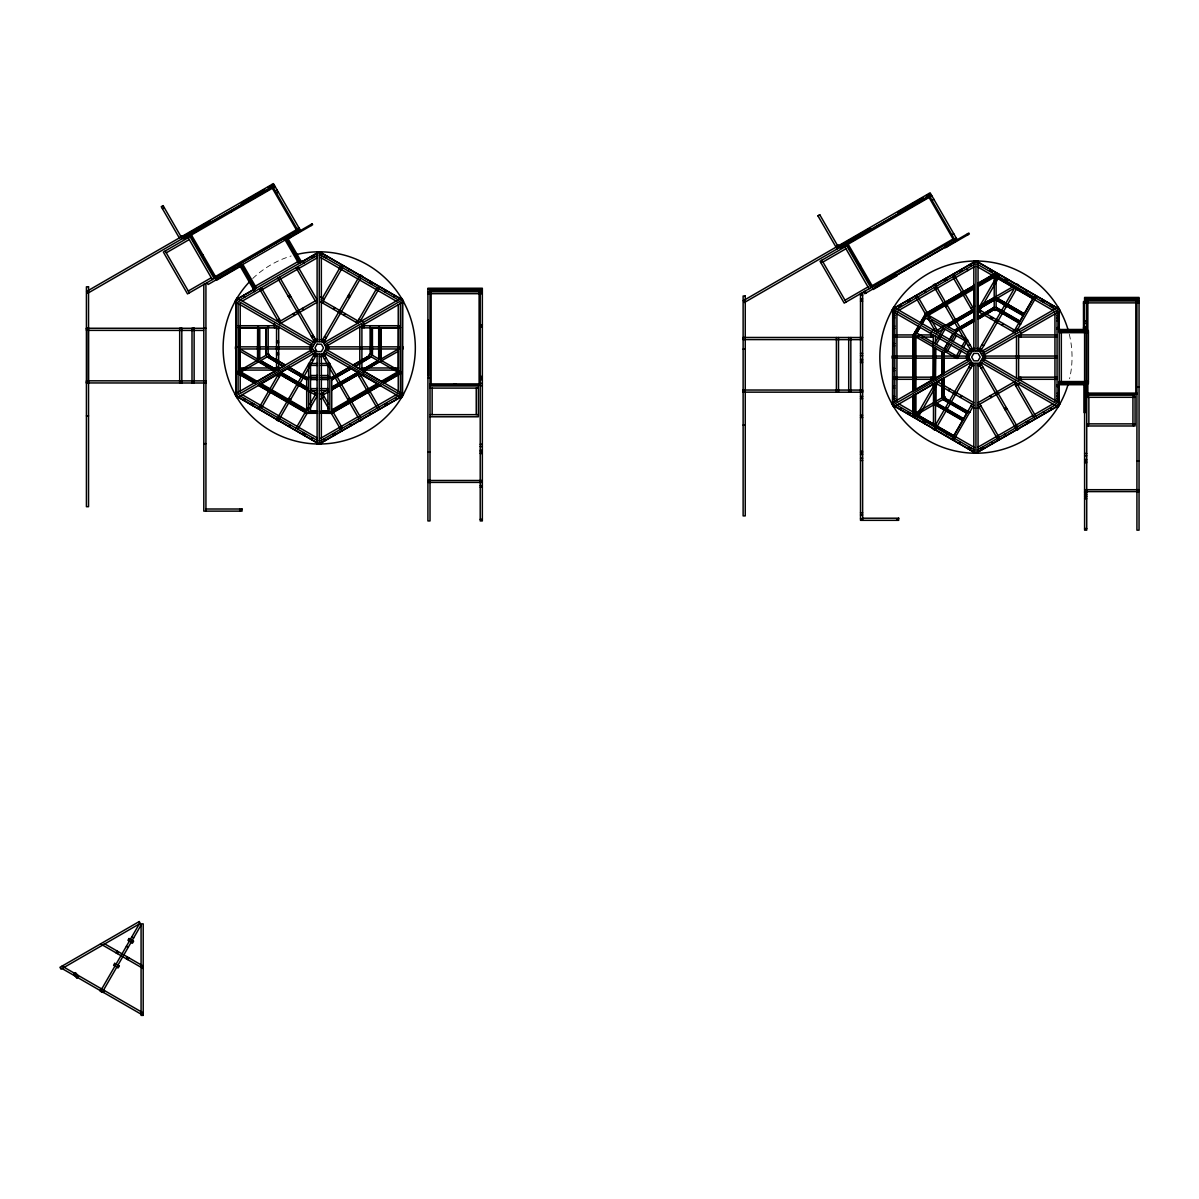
<?xml version="1.0" encoding="UTF-8"?>
<svg xmlns="http://www.w3.org/2000/svg" width="1199" height="1199" viewBox="0 0 1199 1199"><rect width="100%" height="100%" fill="white"/><g stroke="black" fill="none" stroke-linecap="round" stroke-linejoin="round"><path stroke-width="0.75" stroke-dasharray="5 3.75" d="M1069.268 334.206A96.1 96.1 0 0 1 1069.568 378.764M252.719 278.528A96.1 96.1 0 0 1 291.162 255.987"/><path stroke-width="1.5" d="M205.928 380.877L205.928 383.006L86.418 382.946L86.418 380.817M86.418 330.369L86.418 328.256L88.336 328.226L88.336 382.946L86.418 382.946M308.608 412.966L308.608 411.857L310.526 411.857L310.526 412.966M329.86 412.966L329.86 411.857L331.763 411.857L331.763 412.966L320.972 412.966M862.096 337.519L862.096 339.632L743.125 339.587L743.125 337.459L862.636 337.504M235.888 393.886L236.128 299.645M994.211 300.11L977.964 309.492L977.799 307.094L994.211 297.622M994.211 276.37L977.964 285.752L977.799 283.354L994.211 273.882M1059.047 403.538L1059.092 385.059M1059.242 329.605L1059.287 311.126M323.865 256.901L324.929 255.057M243.622 400.391L244.686 398.548M325.813 258.025L326.877 256.181M240.175 372.454L256.256 382.121L239.845 372.649M250.771 404.528L251.835 402.684M252.719 405.652L253.783 403.808M260.738 360.584L276.969 369.966L274.976 371.3L240.01 351.202M276.969 369.966L260.408 360.779M259.449 407.075L278.678 373.773L317.106 395.97L309.777 408.649M340.576 266.553L321.347 299.855L359.79 322.036L379.019 288.734M258.609 409.054L259.673 407.21M340.816 266.688L341.88 264.844M285.362 365.11L269.131 355.728L285.362 365.11L254.413 383.17L238.016 373.698L269.61 355.459L268.651 353.795L238.091 371.435M342.195 267.482L343.259 265.638M261.292 408.14L280.521 374.837M323.19 300.919L342.419 267.617M322.771 303.122L323.835 301.279M317.48 377.43L306.689 377.43L289.154 367.299L306.689 377.805M348.085 270.884L349.149 269.041M311.2 345.117L309.597 347.905L311.2 350.693M312.804 342.344L314.408 339.572L317.63 339.572M333.607 309.387L334.671 307.543M314.273 354.364L276.429 419.92L278.258 420.984L316.116 355.414M322.336 340.396L360.195 274.826L362.038 275.89M324.18 341.46L360.719 278.168M302.403 387.472L303.467 385.643M344.023 315.397L345.087 313.553M325.648 353.465L324.045 356.253L320.837 356.238M327.252 350.678L328.856 347.905L327.252 345.117M369.562 283.279L370.626 281.435M289.319 426.769L290.383 424.941M371.51 284.403L372.574 282.559M314.633 394.531L315.697 392.702M356.253 322.456L357.317 320.613M296.033 428.208L307.933 407.585M309.777 404.423L315.262 394.906M357.946 320.972L377.175 287.67M378.779 288.599L379.843 286.771M297.877 429.272L307.034 413.415M302.478 434.383L303.542 432.539M384.669 292.001L385.733 290.173M304.426 435.507L305.49 433.663M311.59 439.628L312.639 437.8M393.782 297.262L394.846 295.419M369.097 355.608L370.056 353.945M399.147 372.949L400.106 371.285M400.106 373.503L401.066 371.84L400.121 373.503L383.875 382.886L382.046 381.837L398.293 372.454M115.973 952.815L117.037 950.972M117.352 953.61L118.416 951.766M101.241 988.501L100.027 990.629L103.249 992.487L104.463 990.359M114.37 965.78L115.584 963.666M117.592 967.638L118.806 965.525M131.92 942.804L133.149 940.69M126.39 958.825L127.439 956.982M127.768 959.62L128.833 957.776M913.068 335.3L918.464 325.948M920.218 322.936L925.613 313.583M918.719 326.098L913.323 335.435L912.994 391.249L912.994 335.255L944.108 353.21L944.108 373.474L912.439 391.758M920.457 323.071L925.853 313.733L974.023 285.542L925.523 313.538L956.637 331.494L974.188 321.377L974.023 284.523L974.188 321.377M914.282 336.005L915.242 334.341M924.909 317.6L925.868 315.937M916.636 332.947L920.068 326.877M921.806 323.85L925.358 317.855M916.83 333.052L920.322 327.012M922.061 324L925.553 317.96M934.68 343.349L943.388 328.271M936.329 344.308L945.052 329.215M900.329 409.593L901.378 407.765M944.168 348.834L947.66 342.794M949.398 339.782L952.875 333.742M944.422 348.984L947.899 342.944M949.638 339.931L953.13 333.892M907.478 413.73L908.542 411.886M989.67 271.364L990.734 269.52M943.853 353.076L944.812 351.412M955.438 333.007L956.397 331.359M944.108 353.21L949.503 343.858M951.242 340.846L956.637 331.494M909.427 414.854L910.491 413.011M991.618 272.488L992.682 270.644M946.026 352.116L946.985 350.453M947.675 350.857L951.152 344.817M952.905 341.805L956.382 335.765M917.07 414.704L935.385 382.976L973.813 405.172L954.584 438.474M979.898 305.88L996.369 277.344M997.523 275.89L998.572 274.046M916.695 419.051L917.76 417.207M998.902 276.684L999.966 274.841M917.999 417.342L937.213 384.04M979.898 310.121L999.127 276.819M979.478 312.325L980.527 310.481M956.427 355.908L959.919 349.883M961.658 346.856L965.135 340.831M961.568 350.827L957.132 358.531L914.028 333.637M963.307 347.815L967.758 340.126L924.654 315.247M922.586 422.453L923.65 420.609M934.426 402.19L933.466 403.838L962.692 420.609M1004.792 280.086L1005.856 278.243M924.549 423.577L925.598 421.748M1006.74 281.21L1007.804 279.367M967.908 354.334L966.304 357.107L967.908 359.895M969.526 351.562L971.13 348.774L974.337 348.774M948.694 390.679L949.758 388.836M990.314 318.589L991.378 316.746M991.693 319.384L992.757 317.54M934.441 426.844L970.98 363.567M979.043 349.598L1014.639 287.94L977.964 309.492M972.824 364.631L934.965 430.201L933.122 429.137M980.917 350.618L1016.482 289.004M960.489 397.483L961.553 395.64M1002.109 325.394L1003.173 323.55M982.356 362.668L980.752 365.455L977.545 365.455M983.959 359.895L985.563 357.107L983.959 354.334M1026.269 292.481L1027.333 290.653M946.026 435.986L947.075 434.143M1012.945 331.658L1014.009 329.815M953.655 435.822L971.969 404.108M1014.654 330.19L1032.968 298.461M951.916 439.389L968.163 411.122L969.826 412.081M1034.227 296.708L1018.82 323.385L1020.484 324.344M953.295 440.183L954.359 438.339M1035.486 297.817L1036.55 295.973M1016.497 331.239L1035.711 297.937M959.185 443.585L960.249 441.742M1041.376 301.219L1042.441 299.375M1043.325 302.343L1044.389 300.499M968.282 448.846L969.347 447.002M1050.489 306.464L1051.553 304.636M970.246 449.97L971.295 448.126M1052.437 307.603L1053.501 305.76M205.928 511.134L205.928 284.328L203.8 284.328L203.8 511.134L242.048 511.134L242.048 509.005L239.725 511.134L239.725 509.005M896.432 520.336L898.68 518.208L898.68 520.336L860.507 520.336L860.507 293.53L862.636 293.53L862.636 520.336M74.083 974.832L75.957 973.258L78.34 976.106L76.481 977.68M241.389 264.874L239.875 265.758L253.708 289.663L255.222 288.779L241.389 264.874L255.087 288.854M240.4 266.673L241.778 265.878M286.846 239.8L288.225 239.006M253.169 288.734L254.548 287.94M299.615 261.877L300.994 261.067M915.152 413.31L915.152 394.546L912.994 395.61L912.994 414.554M933.466 424.071L933.556 383.74L935.715 382.676L935.715 401.44M163.124 205.643L161.251 206.663L179.31 237.942M162.42 208.656L164.248 207.607M181.723 235.738L180.345 236.548L181.753 238.976M182.413 236.937L210.514 220.721M242.783 202.091L264.739 189.412M267.752 187.673L270.899 185.86M274.481 185.44L87.692 293.29L86.628 291.447L273.417 183.612L300.769 230.987L208.086 284.508L207.022 282.664M272.772 186.744L189.922 234.569L215.026 278.033M183.477 238.781L199.094 229.773M211.579 222.549L214.711 220.751M273.507 186.804L242.273 204.834L241.209 202.991M190.476 235.544L272.368 188.258M273.432 187.883L275.275 186.834M166.241 252.839L189.247 239.56M275.305 191.136L277.149 190.086M276.444 193.099L278.273 192.035M202.002 255.477L202.961 254.922M188.288 291.012L211.294 277.733M297.067 228.829L298.911 227.765M214.456 277.074L296.348 229.803M299.705 229.144L187.509 293.92L163.349 252.06L190.027 236.653L214.186 278.513M239.995 263.78L285.991 237.222M255.372 286.186L297.697 261.742M235.963 394.126L235.963 299.84L319.234 251.775L402.489 299.84L402.489 395.985L319.234 444.05L235.963 395.985L313.853 351.022M239.68 300.14L317.645 255.147M242.348 301.069L317.106 257.905M288.075 296.078L289.918 295.014M288.869 297.457L290.713 296.393M276.939 320.583L279.457 319.144M279.847 323.82L317.106 302.298M311.395 336.469L313.239 335.405M312.205 337.848L314.033 336.784M310.211 348.969L312.055 347.905L315.637 341.685L315.637 339.572M324.659 340.621L322.816 341.685L315.637 341.685L313.793 340.621M312.789 349.179L234.914 394.141L237.027 397.813L314.917 352.851M323.55 342.959L401.425 297.996L403.553 301.683L325.678 346.646M324.614 344.802L402.489 299.84M289.154 367.299L258.37 385.059L306.689 412.966L317.48 412.966M313.793 355.174L315.637 354.125L322.816 354.125L324.659 355.174M328.241 346.841L326.398 347.905L322.816 354.125L322.816 356.238M320.613 356.732L326.173 353.525M324.419 359.026L326.263 357.961M320.972 377.43L331.763 377.43L349.314 367.299L381.147 385.853M353.091 365.11L369.337 355.728L353.091 365.11L384.04 383.17L400.451 373.698M331.763 377.805L349.314 367.299M331.763 379.528L351.307 368.633L331.763 379.918M331.763 387.112L357.872 372.424M378.06 360.779L361.648 370.251L377.73 360.584M320.403 394.051L327.627 389.9M333.307 386.618L358.156 372.26M398.458 348.999L380.877 359.145L380.922 327.627L380.922 361.319M331.763 389.225L359.7 373.488L331.763 389.705M361.484 369.966L363.312 371.016L379.558 361.633M398.458 351.202L363.312 371.016M328.976 391.563L321.347 395.97L328.676 408.649M331.868 389.885L359.79 373.773L379.019 407.075M320.493 398.922L324.255 396.749M359.011 376.681L362.772 374.508M347.74 399.432L349.583 398.368M331.763 409.938L377.31 383.65M381.132 381.447L398.458 371.435M331.763 410.852L378.27 384.01M333.367 410.313L378.434 384.294M398.623 372.649L382.046 381.837M346.001 403.928L361.828 394.801M364.991 392.972L376.051 386.573M387.667 379.873L395.37 375.422M331.763 412.966L380.263 385.344L331.763 413.355L320.972 413.25M320.583 438.354L358.051 416.727M359.655 415.798L396.884 394.306M320.613 440.797L400.361 394.756L400.361 302.658M360.195 420.984L362.038 419.92M837.861 246.08L819.801 214.801L817.958 215.865L837.082 248.987M817.988 215.91L819.831 214.861M837.052 245.75L838.431 244.956L840.184 247.983L855.801 238.976M839.12 246.14L868.78 229.024M930.214 196.007L898.98 214.036L897.916 212.208L899.864 211.069M901.049 210.395L922.975 197.73M926.018 195.977L929.15 194.178M838.116 247.593L839.495 246.784M931.188 194.658L744.399 302.493L743.335 300.649L930.124 192.814L957.476 240.19L864.779 293.71L863.73 291.867M929.48 195.947L846.629 243.772L871.733 287.25M858.919 237.177L863.61 234.464M868.286 231.767L871.418 229.953L870.354 228.125M847.183 244.746L929.06 197.475M930.139 197.101L931.983 196.037M820.85 262.641L822.694 261.592M822.949 262.041L845.954 248.763M932.013 200.353L933.856 199.289M858.694 264.679L859.668 264.125M859.653 266.343L860.627 265.788M951.901 234.779L953.73 233.715M844.995 300.23L868.001 286.951M871.163 286.276L953.04 239.006M956.412 238.346L844.216 303.122L820.056 261.262L846.734 245.87L870.894 287.73M874.266 287.625L896.582 274.736L897.122 275.65L873.202 289.469L872.662 288.539M946.476 245.93L968.807 233.041L969.332 233.955L945.411 247.773L944.887 246.844L946.266 246.05L946.79 246.964M896.462 275.171L943.928 247.773M933.122 285.092L934.965 284.028L972.824 349.598M981.322 354.005L1059.197 309.042L975.941 260.977L892.67 309.042L970.546 354.005M896.178 309.477L974.547 264.23M898.276 310.721L974.577 266.658M977.964 283.638L994.211 274.271M931.308 311.395L940.795 305.91M943.973 304.096L955.033 297.697M958.196 295.868L961.373 294.04M964.536 292.211L972.434 287.655M979.388 283.638L982.476 281.855M987.092 279.187L991.708 276.519M927.352 314.588L972.419 288.584M994.211 275.995L977.964 285.752M927.681 314.782L974.023 287.655M928.476 315.247L974.023 288.944M977.844 286.741L995.17 276.744M945.576 306.659L947.42 305.595M932.387 330.519L934.905 329.066M970.905 308.278L974.682 306.105M934.785 331.583L973.813 309.057L954.584 275.755M974.023 309.177L946.416 325.603M977.844 306.974L1012.69 286.861M977.964 307.379L994.211 298.011M936.554 333.022L943.763 328.856M947.914 326.458L972.689 312.16M948.244 326.653L974.023 311.395M954.479 330.25L974.023 318.979L954.809 330.444M956.307 331.314L972.419 322.021M968.103 345.672L969.946 344.623M967.593 352.296L974.547 348.28M966.919 358.171L968.762 357.107L972.359 350.902L972.359 348.774M981.367 349.838L979.523 350.902L972.359 350.902L970.516 349.838M969.496 358.381L891.606 403.344L893.735 407.031L971.61 362.068M980.257 352.161L1058.132 307.199L1060.261 310.886L982.386 355.848M970.546 360.225L892.67 405.187L975.941 453.252L1059.197 405.187L981.322 360.225M944.108 377.835L944.108 396.584L944.108 377.835L913.323 395.61L913.323 414.359M970.516 364.391L972.359 363.327L979.523 363.327L981.367 364.391M984.949 356.058L983.12 357.107L979.523 363.327L979.523 365.455M981.127 368.228L982.97 367.164M912.709 414.719L944.587 396.314L945.546 397.978L913.908 416.233M978.054 402.714L1015.313 381.207M977.185 408.125L980.962 405.951M1015.718 385.883L1019.48 383.71M1004.447 408.634L1006.291 407.57M1005.242 410.013L1007.085 408.949M978.054 447.122L1033.043 415.379M1034.422 414.584L1052.827 403.958M977.32 450L1055.48 404.872M1018.745 429.137L1016.902 430.201L979.043 364.631M256.421 381.837L254.578 382.886L238.346 373.503M237.732 298.716L255.357 288.599M301.848 261.922L319.474 251.805L402.579 300.08L402.324 396.18L318.979 444.005L235.873 395.745M1059.032 405.382L975.686 453.222L892.581 404.947L892.835 308.847L976.181 261.007L1059.287 309.282M994.211 274.961L996.114 274.961M427.908 289.364L482.343 289.364M430.021 290.473L480.214 290.473M480.214 290.952L482.343 290.997M427.908 291.762L482.343 291.762M427.908 293.68L482.343 293.68M860.507 295.119L862.636 295.119M1084.6 298.566L1139.05 298.566M860.507 298.881L862.636 298.881M1086.729 299.675L1136.922 299.675M1084.6 300.155L1086.729 300.155M1084.6 300.979L1139.05 300.979M860.507 301.129L862.636 301.129M1084.555 301.593L1083.491 301.593L1083.491 329.215L1084.555 329.215M1084.6 302.882L1139.05 302.882M1083.491 303.182L1084.555 303.182M994.211 310.076L996.114 310.076M892.67 315.622L894.799 315.622M1057.068 315.622L1059.197 315.622M892.67 317.87L894.799 317.87M1057.068 317.87L1059.197 317.87M1057.068 318.664L1059.197 318.574M1057.068 320.927L1059.197 320.837M1084.6 321.077L1086.729 321.077M1084.6 323.325L1086.729 323.325M480.214 324.809L482.343 324.809L480.214 327.057L482.343 327.057M238.091 325.723L276.549 325.723L276.549 370.101M361.903 325.723L400.361 325.723M892.67 326.128L894.799 326.128M1084.6 327.087L1086.729 327.087M238.091 327.627L268.576 327.627L268.576 325.723M400.691 327.627L369.892 327.627L369.892 325.723M1057.068 327.642L1059.197 327.642M1083.491 327.612L1084.555 327.612M239.92 327.852L276.549 327.852M361.903 327.852L398.533 327.852M203.8 328.286L205.928 328.286M86.418 328.256L205.389 328.301M892.67 328.391L894.799 328.391M276.549 328.571L278.678 328.571M1084.6 328.676L1086.729 328.676M1057.068 329.23L1059.197 329.23M1059.197 330.549L1088.407 330.549L1088.407 383.665M88.276 330.369L203.53 330.429M1059.137 331.089L1086.759 331.059M1059.197 332.678L1088.407 332.678M894.799 334.926L914.942 334.926M918.599 334.926L933.257 334.926L933.257 380.233M1057.068 334.926L1018.61 334.926L1018.61 380.233M892.67 335.195L894.799 335.195M892.67 336.784L894.799 336.784M894.799 337.054L918.599 337.054M922.271 337.054L933.257 337.054M1018.61 337.054L1057.068 337.054M320.837 339.572L324.045 339.572L325.648 342.344M276.549 341.101L278.678 341.101M276.549 342.689L278.678 342.689M892.67 343.588L894.799 343.588M892.67 345.837L894.799 345.837M311.17 346.841L235.454 346.841L235.454 348.969M327.297 346.841L399.312 346.841M276.549 348.699L278.678 348.699M977.545 348.774L980.752 348.774L982.356 351.562M311.17 348.969L239.965 348.969L257.59 359.145M327.297 348.969L399.312 348.969M743.125 349.119L745.253 349.119M276.549 353.12L278.678 353.12M860.507 353.39L862.636 353.39M276.549 354.709L278.678 354.709M860.507 355.638L862.636 355.638M317.63 356.253L314.408 356.238L312.804 353.465M967.878 356.058L892.161 356.058L892.161 358.171L967.878 358.171M983.989 356.058L1057.068 356.058M983.989 358.171L1057.068 358.171M860.507 359.4L862.636 359.4M860.507 360.989L862.636 360.989M860.507 362.578L862.636 362.578M317.48 363.492L308.608 363.492L308.608 413.25M320.972 363.492L329.86 363.492L329.86 413.25M310.526 365.395L317.48 365.395M320.972 365.395L327.941 365.395M974.337 365.455L971.115 365.455L969.526 362.668M276.549 367.239L278.678 367.239M239.92 367.973L276.549 367.973M361.903 367.973L398.533 367.973M892.67 368.393L894.799 368.393M239.92 370.101L274.721 370.101M363.747 370.101L396.704 370.101M892.67 370.641L894.799 370.641M944.108 373.474L943.778 353.016M238.091 373.653L240.01 373.653M310.526 375.512L317.48 375.512M320.972 375.512L327.941 375.512M480.214 376.471L482.343 376.471M894.799 377.175L933.257 377.175M1018.61 377.175L1057.068 377.175M892.67 377.445L894.799 377.445M306.689 377.715L308.608 377.715M329.86 377.715L331.763 377.715M427.908 378.06L430.021 378.06M480.214 378.06L482.343 378.06M935.385 378.314L935.715 348.369M310.526 379.274L317.48 379.274M320.972 379.274L327.941 379.274M892.67 379.034L894.799 379.034M894.799 379.304L933.257 379.304M1018.61 379.304L1057.068 379.304M310.526 379.558L317.48 379.558M320.972 379.558L327.941 379.558M480.214 379.648L482.343 379.648M88.291 380.817L204.055 380.877M1059.197 381.552L1088.407 381.552M935.715 382.676L935.385 425.18M203.8 383.006L205.928 383.006M480.214 383.41L482.343 383.41M933.556 383.74L933.886 402.489M1059.197 383.14L1086.819 383.11M430.021 383.905L480.214 383.905M430.021 385.014L480.214 385.014M1057.068 384.999L1059.197 384.999M480.214 385.658L482.343 385.658M1084.6 385.673L1086.729 385.673M430.021 385.973L478.356 385.973L478.356 416.787L430.021 416.787M892.67 385.838L894.799 385.838M1057.068 386.588L1059.197 386.588M1084.6 387.262L1086.729 387.262M1136.922 387.262L1139.05 387.262M430.021 388.101L478.356 388.101M892.67 388.086L894.799 388.086M310.526 388.611L317.48 388.611M320.972 388.611L327.941 388.611M310.526 390.514L317.48 390.514M320.972 390.514L327.941 390.514M1086.729 393.107L1136.922 393.107M1057.068 393.302L1059.197 393.392M1086.729 394.231L1136.922 394.231M915.152 394.546L914.822 413.505M1086.729 395.175L1135.063 395.175L1135.063 425.99L1086.729 425.99M1057.068 395.565L1059.197 395.655M860.507 396.389L862.636 396.389L860.507 398.638L862.636 398.638M892.67 396.359L894.799 396.359M1057.068 396.359L1059.197 396.359M1086.729 397.304L1135.063 397.304M892.67 398.608L894.799 398.608M1057.068 398.608L1059.197 398.608M310.526 411.122L317.48 411.122M320.972 411.122L327.941 411.122M310.526 411.347L317.48 411.407M320.972 411.407L327.941 411.347M258.205 385.344L306.689 413.355L317.48 413.25M430.021 414.659L478.356 414.659M862.636 415.229L860.507 415.229L862.636 417.477L860.507 417.477M86.418 415.873L88.546 415.873M1086.729 423.861L1135.063 423.861M743.125 425.075L745.253 425.075M203.8 443.675L205.928 443.675M480.214 444.289L482.343 444.289M480.214 446.538L482.343 446.538M480.214 450.299L482.343 450.299M860.507 451.289L862.636 451.289M427.908 451.888L430.021 451.888M480.214 451.888L482.343 451.888M860.507 452.877L862.636 452.877M480.214 453.492L482.343 453.492M1084.6 453.492L1086.729 453.492M860.507 454.466L862.636 454.466M1084.6 455.755L1086.729 455.755M860.507 458.228L862.636 458.228M1084.6 459.502L1086.729 459.502M860.507 460.476L862.636 460.476M1084.6 461.09L1086.729 461.09M1136.922 461.09L1139.05 461.09M1084.6 462.694L1086.729 462.694M427.908 480.484L482.343 480.484M427.908 482.403L482.343 482.403M480.214 485.625L482.343 485.625M480.214 487.214L482.343 487.214M1084.6 489.702L1139.05 489.702M1084.6 491.605L1139.05 491.605M1086.729 492.504L1084.6 492.504L1086.729 494.752L1084.6 494.752M1084.6 496.491L1086.729 496.491L1084.6 498.754L1086.729 498.754M205.928 509.005L242.048 509.005M860.507 512.737L862.636 512.737M860.507 514.985L862.636 514.985M862.636 518.208L898.755 518.208M860.507 518.747L862.636 518.747M480.214 519.347L482.343 519.347M1084.6 528.549L1086.729 528.549M143.206 1015.388L141.077 1015.388L141.077 923.859L143.206 923.859L143.206 1015.388L61.554 968.252M897.916 212.208L900.929 212.912M1016.902 284.028L1018.745 285.092M977.32 264.23L1055.48 309.357M997.733 277.748L1033.313 298.281M996.114 277.194L1033.148 298.566M977.29 266.658L991.678 274.976M996.459 277.733L1014.519 288.165M1016.362 289.214L1053.591 310.721M997.073 298.071L1024.336 313.823M996.114 297.622L1024.306 313.898M996.114 298.011L1024.141 314.183M996.729 300.095L1023.391 315.472M996.114 300.11L1023.227 315.757M1004.447 305.595L1006.291 306.659M996.114 307.319L1020.094 321.167M996.114 307.708L1019.929 321.452M997.658 310.316L1019.195 322.756M996.114 309.807L1020.649 324.06M1016.962 329.066L1019.48 330.519M978.054 309.057L1017.082 331.583M977.56 311.215L1015.313 333.022M981.921 344.623L983.765 345.672M923.695 316.896L966.799 341.775M977.335 348.28L984.274 352.296M984.949 358.171L983.12 357.107L979.523 350.902L979.523 348.774M971.61 352.161L893.735 307.199L891.606 310.886L969.496 355.848M982.386 358.381L1060.261 403.344L1058.132 407.031L980.257 362.068M966.919 356.058L968.762 357.107L972.359 363.327L972.359 365.455M914.987 331.988L958.091 356.867M968.897 367.164L970.74 368.228M936.554 381.207L973.813 402.714M932.387 383.71L936.164 385.883M970.905 405.951L974.682 408.125M969.661 412.366L945.067 398.248M944.737 398.443L967.803 411.752M943.238 399.297L967.053 413.056M942.909 399.492L966.889 413.34M945.576 407.57L947.42 408.634M936.659 403.089L963.771 418.736M936.329 403.284L963.606 419.021M934.845 404.153L962.857 420.324M899.055 403.958L912.679 411.827M914.028 412.846L974.577 447.557M916.815 414.554L953.834 435.941M916.486 414.749L953.67 436.226M953.49 436.556L955.138 437.515M896.387 404.872L974.547 450M320.613 255.012L398.772 300.14M320.583 257.455L358.051 279.082M359.43 279.877L396.884 301.504M348.549 295.014L350.378 296.078M347.74 296.393L349.583 297.457M320.493 296.902L324.255 299.076M359.011 319.144L362.772 321.317M320.403 301.758L358.156 323.55M401.44 372.065L369.817 353.795L368.857 355.459L400.736 373.863M324.419 336.784L326.263 337.848M328.241 348.969L326.398 347.905L322.816 341.685L322.816 339.572M314.917 342.959L237.027 297.996L234.914 301.683L312.789 346.646M325.678 349.179L403.553 394.141L401.425 397.813L323.55 352.851M235.963 299.84L313.853 344.802M324.614 351.022L402.489 395.985M310.211 346.841L312.055 347.905L315.637 354.125L315.637 356.238M313.658 354.319L316.446 355.923M311.395 359.34L313.239 360.404M306.689 379.528L287.161 368.633L306.689 379.918M280.746 372.14L306.689 387.112M280.581 372.424L307.873 388.176M310.841 389.9L317.6 393.797M258.909 361.633L275.141 371.016M306.689 389.225L278.767 373.488L306.689 389.705M275.68 374.508L279.457 376.681M288.869 398.368L290.713 399.432M240.01 371.435L257.32 381.447M261.142 383.65L306.689 409.938M306.689 410.852L260.198 384.01L305.086 410.313M241.554 374.538L255.417 382.541M276.639 394.801L286.126 400.286M289.289 402.1L305.116 411.242M242.348 394.756L317.106 437.92M239.68 395.67L317.855 440.797M131.815 936.869L133.644 937.933M126.39 946.251L128.233 947.315M104.283 943.598L143.206 966.079M100.536 943.898L143.206 968.537M62.078 966.094L143.206 1012.945M967.428 233.835L967.953 234.749M970.246 264.26L971.295 266.103M928.745 193.609L929.795 195.452M929.345 195.722L954.569 239.41M928.506 196.501L953.61 239.98M1050.489 407.765L1051.553 409.593M966.739 268.741L967.803 270.584M961.133 269.52L962.197 271.364M1043.325 411.886L1044.389 413.73M945.936 244.401L946.985 246.245M944.542 245.196L945.606 247.039M959.185 270.644L960.249 272.488M1035.711 416.278L1016.497 382.976L978.054 405.172L997.283 438.474M953.295 274.046L954.359 275.89M1034.108 417.207L1035.172 419.051M952.74 276.819L971.969 310.121M1014.654 384.04L1033.883 417.342M946.026 278.243L947.075 280.086M1028.217 420.609L1029.282 422.453M944.063 279.367L945.127 281.21M1026.269 421.748L1027.333 423.577M959.11 317.54L960.174 319.384M980.917 363.612L1017.426 426.844M934.441 287.385L970.98 350.663M948.694 323.55L949.758 325.394M990.314 395.64L991.378 397.483M924.549 290.653L925.598 292.481M1004.792 434.143L1005.856 435.986M937.858 329.815L938.922 331.658M917.999 296.887L929.899 317.495M931.728 320.673L937.213 330.19M979.898 404.108L999.127 437.41M998.902 437.545L999.966 439.389M915.317 295.973L916.381 297.817M997.523 438.339L998.572 440.183M916.156 297.937L926.227 315.382M928.056 318.559L935.385 331.239M909.427 299.375L910.491 301.219M991.618 441.742L992.682 443.585M895.203 275.53L895.743 276.444M894.124 274.316L895.188 276.145M907.478 300.499L908.542 302.343M890.872 276.19L891.936 278.033M900.329 304.636L901.378 306.464M982.521 447.002L983.585 448.846M898.366 305.76L899.43 307.603M980.572 448.126L981.636 449.97M944.332 396.464L945.292 398.113M847.588 243.217L872.692 286.681M844.89 246.919L869.065 288.779M865.108 291.072L866.173 292.916M837.397 246.35L838.461 248.193M914.282 413.805L915.242 415.468M821.885 260.198L846.059 302.058M310.721 224.633L311.245 225.547M313.538 255.057L314.603 256.901M395.73 397.424L396.794 399.267M272.038 184.406L273.102 186.25M272.638 186.504L297.862 230.208M271.798 187.299L296.902 230.763M311.59 256.181L312.639 258.025M310.901 256.586L312.04 258.37M294.429 232.201L295.494 234.03M292.481 233.325L293.545 235.154M386.633 402.684L387.682 404.528M289.229 235.199L290.293 237.042M289.558 236.847L290.098 237.762M303.122 261.067L304.186 262.911M287.85 235.993L288.899 237.837M384.669 403.808L385.733 405.652M286.306 238.886L300.14 262.791M284.148 238.286L298.761 263.585M297.877 266.553L317.106 299.855L278.678 322.036L259.449 288.734M378.779 407.21L379.843 409.054M296.033 267.617L315.262 300.919M357.946 374.837L377.175 408.14M369.562 412.531L370.626 414.374M243.172 201.867L244.236 203.71M345.402 379.633L346.466 381.462M302.403 308.338L303.467 310.181M279.577 277.119L316.116 340.396M324.18 354.364L360.719 417.642M298.581 310.541L299.645 312.384M297.202 311.35L298.266 313.179M277.748 278.168L314.258 341.415M322.336 355.414L358.876 418.706M315.247 350.213L316.311 352.041M293.38 313.553L294.444 315.397M230.523 211.129L231.077 212.103M350.033 423.802L351.097 425.645M322.771 392.702L323.835 394.531M261.292 287.67L280.521 320.972M323.19 394.906L328.691 404.423M333.262 412.351L342.419 428.208M340.816 429.137L341.88 430.981M331.419 413.415L340.576 429.272M242.753 264.305L256.436 288.015M240.909 265.369L254.608 289.079M253.454 289.753L254.518 291.582M334.926 432.539L335.975 434.383M238.496 266.328L239.036 267.242M237.417 265.099L238.481 266.942M332.962 433.663L334.026 435.507M234.165 266.987L235.229 268.831M232.216 268.111L233.28 269.955M243.622 295.419L244.686 297.262M323.865 438.924L324.929 440.752M268.396 353.945L269.355 355.608M217.334 278.543L217.873 279.457M190.896 234.015L215.985 277.479M188.183 237.717L212.358 279.577M163.094 205.599L181.154 236.877M237.987 371.51L238.946 373.159M165.192 250.996L189.352 292.856M1085.695 329.47L1085.695 331.059M1085.754 383.11L1085.754 384.714M1060.201 329.5L1060.201 331.089M1136.922 298.566L1136.922 530.153L1139.05 530.153L1139.05 297.442L1084.6 297.442L1084.6 530.153L1086.729 530.153L1086.729 298.566M1135.813 299.675L1135.813 393.107M1133.475 395.175L1133.475 397.304M1133.475 423.861L1133.475 425.99M1132.935 397.304L1132.935 423.861M1088.857 397.304L1088.857 423.861M1088.317 395.175L1088.317 397.304M1088.317 423.861L1088.317 425.99M1087.853 299.675L1087.853 331.449M1087.853 383.77L1087.853 393.107M1086.279 332.678L1086.279 381.552M1061.325 332.678L1061.325 381.552M1059.197 310.901L1059.197 403.958M1057.068 310.271L1057.068 402.369M1054.94 313.059L1054.94 401.17M1020.739 332.693L1020.739 337.054M1020.739 377.175L1020.739 380.083M1016.497 335.57L1016.497 378.659M996.114 273.552L996.114 310.361L994.211 310.361L994.211 273.552M984.274 353.9L984.274 360.314M978.054 350.902L978.054 260.977L973.813 260.977L973.813 350.902M978.054 363.327L978.054 453.252L973.813 453.252L973.813 363.327M977.799 285.227L977.799 317.031M975.941 260.977L975.941 350.902M975.941 363.327L975.941 453.252M967.593 353.9L967.593 360.314M942.279 352.161L941.949 374.523L941.949 351.966M935.385 335.57L935.385 343.394M935.385 348.175L935.385 378.659M933.886 347.305L933.556 379.379L933.466 347.066M931.128 332.693L931.128 337.054M931.128 377.175L931.128 380.083M915.946 336.949L915.946 389.54M915.946 393.961L915.946 413.955M915.152 336.499L914.822 390.185L914.822 336.305M896.927 313.059L896.927 401.17M894.799 310.271L894.799 402.369M892.67 310.901L892.67 403.958M850.84 337.489L850.84 392.193M848.712 337.489L848.712 392.193M838.521 337.489L838.521 392.193M836.392 337.489L836.392 392.193M480.214 289.364L480.214 520.936L482.343 520.936L482.343 288.24L427.908 288.24L427.908 520.936L430.021 520.936L430.021 289.364M479.105 290.473L479.105 385.014M476.243 388.101L476.243 414.659M456.085 383.905L456.085 385.014M454.166 383.905L454.166 385.014M432.15 388.101L432.15 414.659M431.145 290.473L431.145 385.014M428.433 320.013L428.433 347.62M428.433 348.16L428.433 375.782M402.999 346.841L402.999 348.969M398.533 327.627L398.458 373.653M398.233 304.741L398.233 369.037M398.233 375.347L398.233 391.953M380.518 327.627L380.518 359.985M379.019 325.723L379.019 359.115M378.689 327.627L378.689 358.921M372.439 327.627L372.439 355.324M372.11 327.627L372.11 355.129M370.611 327.627L370.611 354.275M370.221 325.723L370.281 354.08M364.031 323.49L364.031 327.852M364.031 369.427L364.031 372.319M361.903 324.794L361.903 370.101M359.79 326.368L359.79 369.457M331.763 377.43L331.763 413.355M327.941 363.492L327.941 413.25M327.567 344.698L327.567 347.905M321.347 341.7L321.347 251.775L317.106 251.775L317.106 341.7M321.347 354.125L321.347 444.05L317.106 444.05L317.106 354.125M319.234 251.775L319.234 341.7M319.234 354.125L319.234 444.05M310.886 344.698L310.886 351.112M310.526 363.492L310.526 413.25M306.689 377.43L306.689 413.355M278.678 326.368L278.678 369.966M274.421 323.49L274.421 327.852M274.421 369.427L274.421 372.319M268.246 325.723L268.246 327.627M268.171 327.627L268.171 354.08M266.343 327.627L266.343 355.129M266.013 327.627L266.013 355.324M259.778 327.627L259.778 358.921M258.325 325.723L258.325 327.627M257.95 327.627L257.95 359.985M257.62 327.627L257.53 361.319M240.22 303.857L240.22 347.905M240.22 350.213L240.22 369.037M240.22 370.101L240.22 391.953M240.01 371.81L240.01 327.627L239.92 370.386M239.59 327.627L239.59 370.581M239.215 325.723L239.215 327.627M238.091 302.897L238.091 393.152M1068.219 383.95A96.1 96.1 0 0 1 920.128 435.357A96.1 96.1 0 0 1 920.532 278.588A96.1 96.1 0 0 1 1068.354 330.759M296.318 254.578A96.1 96.1 0 0 1 414.884 357.122A96.1 96.1 0 0 1 278.932 435.147A96.1 96.1 0 0 1 250.201 281.046M743.125 390.02L743.125 392.148L862.636 392.208L862.636 390.08L743.125 390.02M267.302 356.792L283.369 366.444L267.302 356.792M317.076 344.188L314.932 347.905L317.076 351.622L321.377 351.622L323.52 347.905L321.377 344.188L317.076 344.188M114.684 963.352L113.62 965.195L118.221 967.848L119.286 966.004L114.684 963.352M129.027 938.517L127.963 940.346L132.564 943.014L133.629 941.17L129.027 938.517M139.189 924.099L100.401 991.273L102.245 992.337L141.017 925.163L139.189 924.099M973.798 353.39L971.64 357.107L973.798 360.839L978.084 360.839L980.227 357.107L978.084 353.39L973.798 353.39M75.222 972.659L73.589 974.023L77.006 978.084L78.624 976.72L75.222 972.659M287.685 238.091L286.171 238.961L300.005 262.866L301.519 261.996L287.685 238.091M239.875 265.534L215.955 279.337L216.494 280.251L240.414 266.448L239.875 265.534M312.1 223.838L288.18 237.642L288.704 238.556L312.624 224.753L312.1 223.838M371.165 356.792L355.084 366.444L371.165 356.792M994.046 307.424L977.964 317.076L994.046 307.424M994.046 309.522L977.964 319.189L994.046 309.522M139.219 921.551L59.95 967.323L61.014 969.167L140.283 923.395L139.219 921.551M88.546 286.801L86.418 286.801L86.418 506.697L88.546 506.697L88.546 286.801M745.253 296.003L743.125 296.003L743.125 515.9L745.253 515.9L745.253 296.003M181.813 328.271L179.685 328.271L179.685 382.991L181.813 382.991L181.813 328.271M194.133 328.286L192.005 328.286L192.005 382.991L194.133 382.991L194.133 328.286M1086.759 329.47L1059.137 329.5L1059.137 331.254L1086.759 331.224L1086.759 329.47M942.279 378.899L941.949 397.648L942.279 378.899M1086.819 382.961L1059.197 382.976L1059.197 384.729L1086.819 384.714L1086.819 382.961M1085.14 384.984L1084.076 384.984L1084.076 412.606L1085.14 412.606L1085.14 384.984"/></g></svg>
